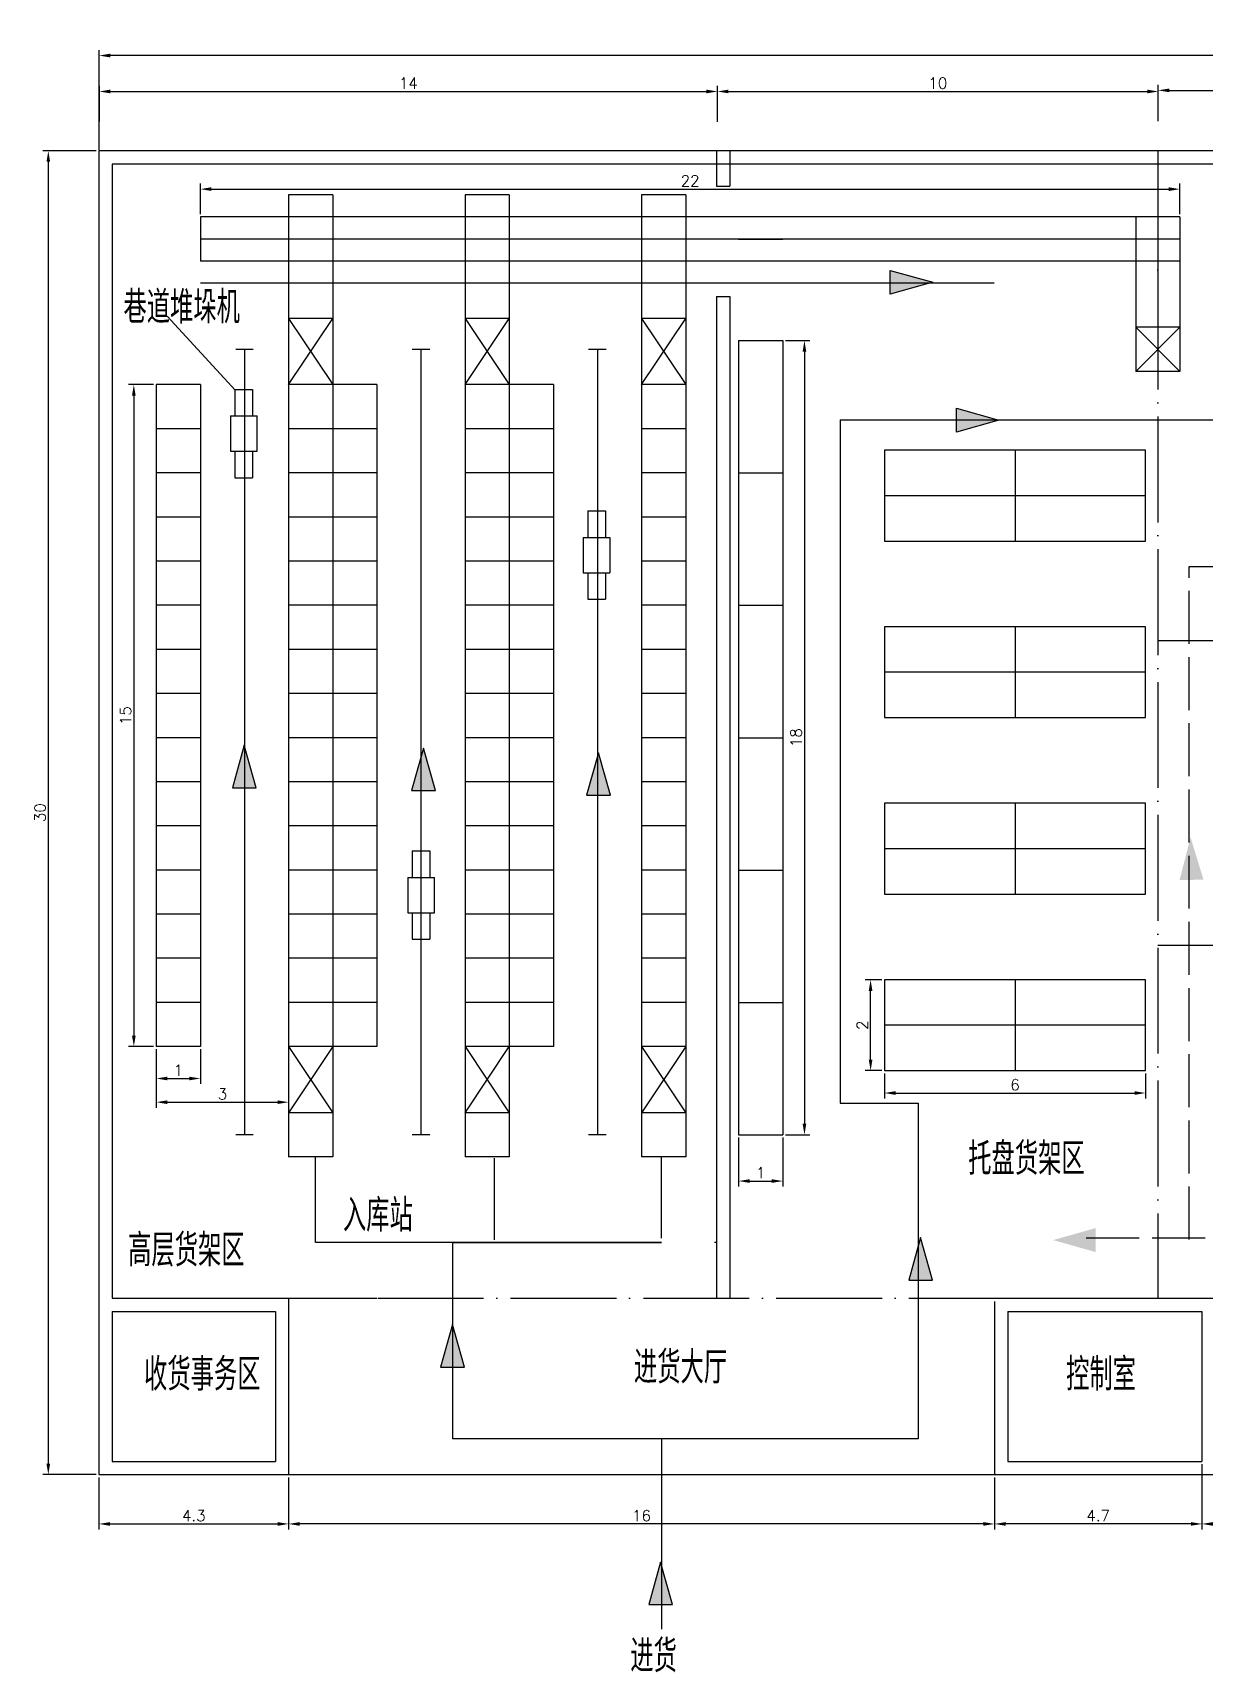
# Model space of a CAD drawing. Header units: millimetres. Extents: x 185 to 927, y 113 to 527.
# Drawn here: x 185 to 450.5, y 155.2 to 526.7 of the extents above; entities that cross this region are included whole.
import ezdxf

# ---------------------------------------------------------------- set-up
doc = ezdxf.new("R2010")
doc.units = ezdxf.units.MM
doc.linetypes.add('ACAD_ISO02W100', pattern=[15, 12, -3])
doc.linetypes.add('ACAD_ISO04W100', pattern=[30, 24, -3, 0, -3])
doc.layers.add('图层1', color=172, linetype='ACAD_ISO04W100')
doc.layers.add('图层2', color=2, linetype='Continuous')
doc.styles.get("Standard").update_dxf_attribs({"font": 'txt', "bigfont": 'gbcbig.shx'})
doc.dimstyles.new('ISO-25', dxfattribs={"dimtxt": 2.5, "dimasz": 2.5, "dimexe": 1.25, "dimexo": 0.625, "dimtad": 1, "dimtxsty": 'Standard', "dimcen": 2.5, "dimadec": 0, "dimazin": 0, "dimtfac": 1, "dimtmove": 0, "dimatfit": 3, "dimfxl": 1, "dimarcsym": 0})

# ---------------------------------------------------------------- blocks, each defined once
blk = doc.blocks.new('*D2')
at = {"layer": 'Defpoints', "color": 0}
for p in [(200, 500), (188.53, 200), (200, 200)]:
    blk.add_point(p, dxfattribs=at)
at = {"layer": '图层2', "color": 0, "lineweight": -2}
for p, q in [((199.38, 500), (187.28, 500)), ((188.53, 497.5), (188.53, 202.5)), ((199.38, 200), (187.28, 200))]:
    blk.add_line(p, q, dxfattribs=at)
at = {"layer": '图层2', "color": 0}
for points in [[(188.11, 497.5), (188.94, 497.5), (188.53, 500)], [(188.11, 202.5), (188.94, 202.5), (188.53, 200)]]:
    blk.add_solid(points, dxfattribs=at)
at = {"layer": '图层2', "color": 0, "insert": (186.65, 350), "char_height": 2.5, "attachment_point": 5, "rotation": 90}
blk.add_mtext('30', dxfattribs=at)
blk = doc.blocks.new('*D4')
at = {"layer": 'Defpoints', "color": 0}
for p in [(200.06, 521.58), (200.06, 499.58), (900.06, 499.58)]:
    blk.add_point(p, dxfattribs=at)
at = {"layer": '图层2', "color": 0, "lineweight": -2}
for p, q in [((200.06, 500.2), (200.06, 522.83)), ((897.56, 521.58), (202.56, 521.58)), ((900.06, 500.2), (900.06, 522.83))]:
    blk.add_line(p, q, dxfattribs=at)
at = {"layer": '图层2', "color": 0}
for points in [[(202.56, 522), (202.56, 521.16), (200.06, 521.58)], [(897.56, 522), (897.56, 521.16), (900.06, 521.58)]]:
    blk.add_solid(points, dxfattribs=at)
at = {"layer": '图层2', "color": 0, "insert": (538.12, 525.1), "char_height": 2.5, "attachment_point": 5}
blk.add_mtext('70', dxfattribs=at)
blk = doc.blocks.new('*D16')
at = {"layer": 'Defpoints', "color": 0}
for p in [(340.2, 513.44), (200.1, 506.02), (340.2, 506.02)]:
    blk.add_point(p, dxfattribs=at)
at = {"layer": '图层2', "color": 0, "lineweight": -2}
for p, q in [((200.1, 506.65), (200.1, 514.69)), ((202.6, 513.44), (337.7, 513.44)), ((340.2, 506.65), (340.2, 514.69))]:
    blk.add_line(p, q, dxfattribs=at)
at = {"layer": '图层2', "color": 0}
for points in [[(202.6, 513.86), (202.6, 513.02), (200.1, 513.44)], [(337.7, 513.86), (337.7, 513.02), (340.2, 513.44)]]:
    blk.add_solid(points, dxfattribs=at)
at = {"layer": '图层2', "color": 0, "insert": (270.15, 515.32), "char_height": 2.5, "attachment_point": 5}
blk.add_mtext('14', dxfattribs=at)
blk = doc.blocks.new('*D19')
at = {"layer": 'Defpoints', "color": 0}
for p in [(440.12, 513.44), (340.2, 505.94), (440.12, 506.07)]:
    blk.add_point(p, dxfattribs=at)
at = {"layer": '图层2', "color": 0, "lineweight": -2}
for p, q in [((340.2, 506.56), (340.2, 514.69)), ((342.7, 513.44), (437.62, 513.44)), ((440.12, 506.7), (440.12, 514.69))]:
    blk.add_line(p, q, dxfattribs=at)
at = {"layer": '图层2', "color": 0}
for points in [[(342.7, 513.86), (342.7, 513.02), (340.2, 513.44)], [(437.62, 513.86), (437.62, 513.02), (440.12, 513.44)]]:
    blk.add_solid(points, dxfattribs=at)
at = {"layer": '图层2', "color": 0, "insert": (390.16, 515.32), "char_height": 2.5, "attachment_point": 5}
blk.add_mtext('10', dxfattribs=at)
blk = doc.blocks.new('*D20')
at = {"layer": 'Defpoints', "color": 0}
for p in [(899.71, 513.69), (440.11, 506.76), (899.71, 506.96)]:
    blk.add_point(p, dxfattribs=at)
at = {"layer": '图层2', "color": 0, "lineweight": -2}
for p, q in [((440.11, 507.39), (440.11, 514.94)), ((442.61, 513.69), (897.21, 513.69)), ((899.71, 507.59), (899.71, 514.94))]:
    blk.add_line(p, q, dxfattribs=at)
at = {"layer": '图层2', "color": 0}
for points in [[(442.61, 514.11), (442.61, 513.27), (440.11, 513.69)], [(897.21, 514.11), (897.21, 513.27), (899.71, 513.69)]]:
    blk.add_solid(points, dxfattribs=at)
at = {"layer": '图层2', "color": 0, "insert": (669.91, 515.56), "char_height": 2.5, "attachment_point": 5}
blk.add_mtext('46', dxfattribs=at)
blk = doc.blocks.new('*D24')
at = {"layer": 'Defpoints', "color": 0}
for p in [(200, 200), (243, 200), (243, 188.82)]:
    blk.add_point(p, dxfattribs=at)
at = {"layer": '图层2', "color": 0, "lineweight": -2}
for p, q in [((200, 199.38), (200, 187.57)), ((243, 199.38), (243, 187.57)), ((202.5, 188.82), (240.5, 188.82))]:
    blk.add_line(p, q, dxfattribs=at)
at = {"layer": '图层2', "color": 0}
for points in [[(202.5, 189.24), (202.5, 188.41), (200, 188.82)], [(240.5, 189.24), (240.5, 188.41), (243, 188.82)]]:
    blk.add_solid(points, dxfattribs=at)
at = {"layer": '图层2', "color": 0, "insert": (221.5, 190.7), "char_height": 2.5, "attachment_point": 5}
blk.add_mtext('4.3', dxfattribs=at)
blk = doc.blocks.new('*D27')
at = {"layer": 'Defpoints', "color": 0}
for p in [(485.85, 210.68), (450, 203), (485.85, 188.82)]:
    blk.add_point(p, dxfattribs=at)
at = {"layer": '图层2', "color": 0, "lineweight": -2}
for p, q in [((485.85, 210.05), (485.85, 187.57)), ((450, 202.38), (450, 187.57)), ((452.5, 188.82), (483.35, 188.82))]:
    blk.add_line(p, q, dxfattribs=at)
at = {"layer": '图层2', "color": 0}
for points in [[(452.5, 189.24), (452.5, 188.41), (450, 188.82)], [(483.35, 189.24), (483.35, 188.41), (485.85, 188.82)]]:
    blk.add_solid(points, dxfattribs=at)
at = {"layer": '图层2', "color": 0, "insert": (467.93, 190.7), "char_height": 2.5, "attachment_point": 5}
blk.add_mtext('3.6', dxfattribs=at)
blk = doc.blocks.new('*D36')
at = {"layer": 'Defpoints', "color": 0}
for p in [(403, 200), (450, 200), (403, 188.82)]:
    blk.add_point(p, dxfattribs=at)
at = {"layer": '图层2', "color": 0, "lineweight": -2}
for p, q in [((403, 199.38), (403, 187.57)), ((450, 199.38), (450, 187.57)), ((447.5, 188.82), (405.5, 188.82))]:
    blk.add_line(p, q, dxfattribs=at)
at = {"layer": '图层2', "color": 0}
for points in [[(405.5, 189.24), (405.5, 188.41), (403, 188.82)], [(447.5, 189.24), (447.5, 188.41), (450, 188.82)]]:
    blk.add_solid(points, dxfattribs=at)
at = {"layer": '图层2', "color": 0, "insert": (426.5, 190.7), "char_height": 2.5, "attachment_point": 5}
blk.add_mtext('4.7', dxfattribs=at)
blk = doc.blocks.new('*D37')
at = {"layer": 'Defpoints', "color": 0}
for p in [(243, 200), (403, 200), (243, 188.82)]:
    blk.add_point(p, dxfattribs=at)
at = {"layer": '图层2', "color": 0, "lineweight": -2}
for p, q in [((243, 199.38), (243, 187.57)), ((403, 199.38), (403, 187.57)), ((400.5, 188.82), (245.5, 188.82))]:
    blk.add_line(p, q, dxfattribs=at)
at = {"layer": '图层2', "color": 0}
for points in [[(245.5, 189.24), (245.5, 188.41), (243, 188.82)], [(400.5, 189.24), (400.5, 188.41), (403, 188.82)]]:
    blk.add_solid(points, dxfattribs=at)
at = {"layer": '图层2', "color": 0, "insert": (323, 190.7), "char_height": 2.5, "attachment_point": 5}
blk.add_mtext('16', dxfattribs=at)
blk = doc.blocks.new('*D44')
at = {"layer": 'Defpoints', "color": 0}
for p in [(213, 447), (207.92, 297), (213, 297)]:
    blk.add_point(p, dxfattribs=at)
at = {"layer": '图层2', "color": 0, "lineweight": -2}
for p, q in [((212.38, 447), (206.67, 447)), ((207.92, 444.5), (207.92, 299.5)), ((212.38, 297), (206.67, 297))]:
    blk.add_line(p, q, dxfattribs=at)
at = {"layer": '图层2', "color": 0}
for points in [[(207.5, 444.5), (208.33, 444.5), (207.92, 447)], [(207.5, 299.5), (208.33, 299.5), (207.92, 297)]]:
    blk.add_solid(points, dxfattribs=at)
at = {"layer": '图层2', "color": 0, "insert": (206.04, 372), "char_height": 2.5, "attachment_point": 5, "rotation": 90}
blk.add_mtext('15', dxfattribs=at)
blk = doc.blocks.new('*D45')
at = {"layer": 'Defpoints', "color": 0}
for p in [(213, 297), (223, 297), (223, 289.77)]:
    blk.add_point(p, dxfattribs=at)
at = {"layer": '图层2', "color": 0, "lineweight": -2}
for p, q in [((213, 296.38), (213, 288.52)), ((223, 296.38), (223, 288.52)), ((215.5, 289.77), (220.5, 289.77))]:
    blk.add_line(p, q, dxfattribs=at)
at = {"layer": '图层2', "color": 0}
for points in [[(215.5, 290.18), (215.5, 289.35), (213, 289.77)], [(220.5, 290.18), (220.5, 289.35), (223, 289.77)]]:
    blk.add_solid(points, dxfattribs=at)
at = {"layer": '图层2', "color": 0, "insert": (218, 291.64), "char_height": 2.5, "attachment_point": 5}
blk.add_mtext('1', dxfattribs=at)
blk = doc.blocks.new('*D47')
at = {"layer": 'Defpoints', "color": 0}
for p in [(213, 297), (243, 297), (243, 284.4)]:
    blk.add_point(p, dxfattribs=at)
at = {"layer": '图层2', "color": 0, "lineweight": -2}
for p, q in [((213, 296.38), (213, 283.15)), ((243, 296.38), (243, 283.15)), ((215.5, 284.4), (240.5, 284.4))]:
    blk.add_line(p, q, dxfattribs=at)
at = {"layer": '图层2', "color": 0}
for points in [[(215.5, 284.81), (215.5, 283.98), (213, 284.4)], [(240.5, 284.81), (240.5, 283.98), (243, 284.4)]]:
    blk.add_solid(points, dxfattribs=at)
at = {"layer": '图层2', "color": 0, "insert": (228, 286.27), "char_height": 2.5, "attachment_point": 5}
blk.add_mtext('3', dxfattribs=at)
blk = doc.blocks.new('*D51')
at = {"layer": 'Defpoints', "color": 0}
for p in [(355, 457), (355, 277), (359.92, 277)]:
    blk.add_point(p, dxfattribs=at)
at = {"layer": '图层2', "color": 0, "lineweight": -2}
for p, q in [((355.62, 457), (361.17, 457)), ((359.92, 454.5), (359.92, 279.5)), ((355.62, 277), (361.17, 277))]:
    blk.add_line(p, q, dxfattribs=at)
at = {"layer": '图层2', "color": 0}
for points in [[(359.5, 454.5), (360.33, 454.5), (359.92, 457)], [(359.5, 279.5), (360.33, 279.5), (359.92, 277)]]:
    blk.add_solid(points, dxfattribs=at)
at = {"layer": '图层2', "color": 0, "insert": (358.04, 367), "char_height": 2.5, "attachment_point": 5, "rotation": 90}
blk.add_mtext('18', dxfattribs=at)
blk = doc.blocks.new('*D52')
at = {"layer": 'Defpoints', "color": 0}
for p in [(378.06, 291.55), (437.23, 291.55), (437.23, 286.47)]:
    blk.add_point(p, dxfattribs=at)
at = {"layer": '图层2', "color": 0, "lineweight": -2}
for p, q in [((378.06, 290.93), (378.06, 285.22)), ((437.23, 290.93), (437.23, 285.22)), ((380.56, 286.47), (434.73, 286.47))]:
    blk.add_line(p, q, dxfattribs=at)
at = {"layer": '图层2', "color": 0}
for points in [[(380.56, 286.89), (380.56, 286.06), (378.06, 286.47)], [(434.73, 286.89), (434.73, 286.06), (437.23, 286.47)]]:
    blk.add_solid(points, dxfattribs=at)
at = {"layer": '图层2', "color": 0, "insert": (407.65, 288.35), "char_height": 2.5, "attachment_point": 5}
blk.add_mtext('6', dxfattribs=at)
blk = doc.blocks.new('*D58')
at = {"layer": 'Defpoints', "color": 0}
for p in [(345, 277), (355, 277), (355, 266.52)]:
    blk.add_point(p, dxfattribs=at)
at = {"layer": '图层2', "color": 0, "lineweight": -2}
for p, q in [((345, 276.38), (345, 265.27)), ((355, 276.38), (355, 265.27)), ((347.5, 266.52), (352.5, 266.52))]:
    blk.add_line(p, q, dxfattribs=at)
at = {"layer": '图层2', "color": 0}
for points in [[(347.5, 266.94), (347.5, 266.11), (345, 266.52)], [(352.5, 266.94), (352.5, 266.11), (355, 266.52)]]:
    blk.add_solid(points, dxfattribs=at)
at = {"layer": '图层2', "color": 0, "insert": (350, 268.4), "char_height": 2.5, "attachment_point": 5}
blk.add_mtext('1', dxfattribs=at)
blk = doc.blocks.new('*D60')
at = {"layer": 'Defpoints', "color": 0}
for p in [(445, 491.31), (223, 485), (445, 485)]:
    blk.add_point(p, dxfattribs=at)
at = {"layer": '图层2', "color": 0, "lineweight": -2}
for p, q in [((223, 485.62), (223, 492.56)), ((225.5, 491.31), (442.5, 491.31)), ((445, 485.62), (445, 492.56))]:
    blk.add_line(p, q, dxfattribs=at)
at = {"layer": '图层2', "color": 0}
for points in [[(225.5, 491.73), (225.5, 490.89), (223, 491.31)], [(442.5, 491.73), (442.5, 490.89), (445, 491.31)]]:
    blk.add_solid(points, dxfattribs=at)
at = {"layer": '图层2', "color": 0, "insert": (334, 493.18), "char_height": 2.5, "attachment_point": 5}
blk.add_mtext('22', dxfattribs=at)
blk = doc.blocks.new('*D65')
at = {"layer": 'Defpoints', "color": 0}
for p in [(374.91, 312.13), (378.06, 312.13), (378.06, 291.55)]:
    blk.add_point(p, dxfattribs=at)
at = {"layer": '图层2', "color": 0, "lineweight": -2}
for p, q in [((377.44, 312.13), (373.66, 312.13)), ((374.91, 294.05), (374.91, 309.63)), ((377.44, 291.55), (373.66, 291.55))]:
    blk.add_line(p, q, dxfattribs=at)
at = {"layer": '图层2', "color": 0}
for points in [[(374.49, 309.63), (375.33, 309.63), (374.91, 312.13)], [(374.49, 294.05), (375.33, 294.05), (374.91, 291.55)]]:
    blk.add_solid(points, dxfattribs=at)
at = {"layer": '图层2', "color": 0, "insert": (373.04, 301.84), "char_height": 2.5, "attachment_point": 5, "rotation": 90}
blk.add_mtext('2', dxfattribs=at)

msp = doc.modelspace()

# ---------------------------------------------------------------- hatches: boundary and pattern name
at = {"layer": '图层2'}
h = msp.add_hatch(color=256, dxfattribs=at)
h.set_gradient(color1=(33, 241, 14), one_color=1, tint=1)
h.paths.add_polyline_path([(379.375, 472.9), (388.993, 470.2), (379.381, 467.478)])
h = msp.add_hatch(color=256, dxfattribs=at)
h.set_gradient(color1=(33, 241, 14), one_color=1, tint=1)
h.paths.add_polyline_path([(394.393, 441.664), (404.011, 438.964), (394.399, 436.242)])
h = msp.add_hatch(color=256, dxfattribs=at)
h.set_gradient(color1=(33, 241, 14), one_color=1, tint=1)
h.paths.add_polyline_path([(235.665, 355.665), (232.954, 365.28), (230.243, 355.665)])
h = msp.add_hatch(color=256, dxfattribs=at)
h.set_gradient(color1=(33, 241, 14), one_color=1, tint=1)
h.paths.add_polyline_path([(276.305, 354.994), (273.594, 364.609), (270.883, 354.994)])
h = msp.add_hatch(color=256, dxfattribs=at)
h.set_gradient(color1=(33, 241, 14), one_color=1, tint=1)
h.paths.add_polyline_path([(315.938, 353.987), (313.227, 363.602), (310.516, 353.987)])
h = msp.add_hatch(color=256, dxfattribs=at)
h.set_gradient(color1=(33, 241, 14), one_color=1, tint=1)
h.paths.add_polyline_path([(450.358, 334.837), (447.441, 344.391), (444.938, 334.72)])
h = msp.add_hatch(color=256, dxfattribs=at)
h.set_gradient(color1=(23, 6, 249), one_color=1, tint=1)
h.paths.add_polyline_path([(450.358, 334.837), (447.441, 344.391), (444.938, 334.72)])
h = msp.add_hatch(color=256, dxfattribs=at)
h.set_gradient(color1=(33, 241, 14), one_color=1, tint=1)
h.paths.add_polyline_path([(388.968, 244.094), (386.257, 253.709), (383.546, 244.094)])
h = msp.add_hatch(color=256, dxfattribs=at)
h.set_gradient(color1=(33, 241, 14), one_color=1, tint=1)
h.paths.add_polyline_path([(425.898, 250.44), (416.283, 253.151), (425.898, 255.862)])
h = msp.add_hatch(color=256, dxfattribs=at)
h.set_gradient(color1=(23, 6, 249), one_color=1, tint=1)
h.paths.add_polyline_path([(425.898, 250.44), (416.283, 253.151), (425.898, 255.862)])
h = msp.add_hatch(color=256, dxfattribs=at)
h.set_gradient(color1=(33, 241, 14), one_color=1, tint=1)
h.paths.add_polyline_path([(282.833, 224.371), (280.122, 233.986), (277.411, 224.371)])
h = msp.add_hatch(color=256, dxfattribs=at)
h.set_gradient(color1=(33, 241, 14), one_color=1, tint=1)
h.paths.add_polyline_path([(330.034, 170.534), (327.322, 180.149), (324.611, 170.534)])

# ---------------------------------------------------------------- linework, layer by layer
for p, q in [((900, 500), (200, 500)), ((200, 500), (200, 200)), ((200, 500), (200, 200)), ((340, 500), (340, 492)), ((343, 500), (343, 492)), ((897, 497), (203, 497)), ((203, 497), (203, 240)), ((340, 492), (343, 492)), ((243, 490), (243, 272)), ((253, 490), (243, 490)), ((253, 490), (253, 272)), ((283, 490), (283, 272)), ((293, 490), (283, 490)), ((293, 490), (293, 272)), ((323, 490), (323, 272)), ((333, 490), (323, 490)), ((333, 490), (333, 272)), ((445, 485), (223, 485)), ((223, 485), (223, 475)), ((435, 485), (435, 450)), ((440, 485), (440, 460)), ((440, 485), (440, 460)), ((445, 485), (445, 450)), ((445, 480), (223, 480)), ((345, 480), (355, 480)), ((445, 475), (223, 475)), ((340, 467), (340, 240)), ((340, 467), (343, 467)), ((340, 467), (340, 240)), ((343, 467), (343, 240)), ((215.458, 462.523), (230.972, 445.645)), ((253, 462), (243, 462)), ((243, 462), (253, 447)), ((243, 447), (253, 462)), ((293, 462), (283, 462)), ((283, 462), (293, 447)), ((283, 447), (293, 462)), ((333, 462), (323, 462)), ((323, 447), (333, 462)), ((323, 462), (333, 447)), ((343, 457), (343, 240)), ((345, 457), (345, 277)), ((345, 457), (355, 457)), ((345, 457), (355, 457)), ((355, 457), (355, 277)), ((445, 460), (435, 460)), ((435, 460), (445, 450)), ((445, 460), (435, 450)), ((235, 455), (231, 455)), ((233, 455), (233, 277)), ((275, 455), (271, 455)), ((273, 455), (273, 277)), ((315, 455), (311, 455)), ((313, 455), (313, 277)), ((445, 450), (435, 450)), ((213, 447), (213, 297)), ((223, 447), (213, 447)), ((223, 447), (223, 297)), ((230.811, 445.917), (230.811, 439.917)), ((230.811, 445.917), (234.811, 445.917)), ((234.811, 445.917), (234.811, 439.917)), ((263, 447), (243, 447)), ((263, 447), (263, 297)), ((303, 447), (283, 447)), ((303, 447), (303, 297)), ((333, 447), (323, 447)), ((229.811, 439.917), (229.811, 431.917)), ((229.812, 439.917), (235.852, 439.917)), ((235.811, 439.917), (235.811, 431.917)), ((223, 437), (213, 437)), ((263, 437), (243, 437)), ((303, 437), (283, 437)), ((333, 437), (323, 437)), ((229.812, 431.917), (235.852, 431.917)), ((230.811, 431.917), (230.811, 425.917)), ((234.811, 431.917), (234.811, 425.917)), ((437.232, 432.132), (378.061, 432.132)), ((378.061, 432.132), (378.061, 411.551)), ((407.646, 432.132), (407.646, 411.551)), ((437.232, 411.551), (437.232, 432.132)), ((223, 427), (213, 427)), ((230.811, 425.917), (234.811, 425.917)), ((263, 427), (243, 427)), ((303, 427), (283, 427)), ((333, 427), (323, 427)), ((345, 427), (355, 427)), ((437.232, 421.841), (378.061, 421.841)), ((223, 417), (213, 417)), ((263, 417), (243, 417)), ((303, 417), (283, 417)), ((310.797, 418.375), (310.797, 412.375)), ((310.797, 418.375), (314.797, 418.375)), ((314.797, 418.375), (314.797, 412.375)), ((333, 417), (323, 417)), ((309.797, 412.375), (309.797, 404.375)), ((309.798, 412.375), (315.839, 412.375)), ((315.797, 412.375), (315.797, 404.375)), ((378.061, 411.551), (437.232, 411.551)), ((223, 407), (213, 407)), ((263, 407), (243, 407)), ((303, 407), (283, 407)), ((333, 407), (323, 407)), ((309.798, 404.375), (315.839, 404.375)), ((310.797, 404.375), (310.797, 398.375)), ((314.797, 404.375), (314.797, 398.375)), ((310.797, 398.375), (314.797, 398.375)), ((223, 397), (213, 397)), ((263, 397), (243, 397)), ((303, 397), (283, 397)), ((333, 397), (323, 397)), ((345, 397), (355, 397)), ((437.232, 392.132), (378.061, 392.132)), ((378.061, 392.132), (378.061, 371.551)), ((407.646, 392.132), (407.646, 371.551)), ((437.232, 371.551), (437.232, 392.132)), ((223, 387), (213, 387)), ((263, 387), (243, 387)), ((303, 387), (283, 387)), ((333, 387), (323, 387)), ((440, 388.999), (897, 388.999)), ((437.232, 381.841), (378.061, 381.841)), ((223, 377), (213, 377)), ((263, 377), (243, 377)), ((303, 377), (283, 377)), ((333, 377), (323, 377)), ((378.061, 371.551), (437.232, 371.551)), ((223, 367), (213, 367)), ((263, 367), (243, 367)), ((303, 367), (283, 367)), ((333, 367), (323, 367)), ((345, 367), (355, 367)), ((223, 357), (213, 357)), ((263, 357), (243, 357)), ((303, 357), (283, 357)), ((333, 357), (323, 357)), ((437.232, 352.132), (378.061, 352.132)), ((378.061, 352.132), (378.061, 331.551)), ((407.646, 352.132), (407.646, 331.551)), ((437.232, 331.551), (437.232, 352.132)), ((223, 347), (213, 347)), ((263, 347), (243, 347)), ((303, 347), (283, 347)), ((333, 347), (323, 347)), ((437.232, 341.841), (378.061, 341.841)), ((271, 341.328), (275, 341.328)), ((271, 341.328), (271, 335.328)), ((275, 341.328), (275, 335.328)), ((223, 337), (213, 337)), ((263, 337), (243, 337)), ((270, 335.328), (270, 327.328)), ((270.001, 335.328), (276.042, 335.328)), ((276, 335.328), (276, 327.328)), ((303, 337), (283, 337)), ((333, 337), (323, 337)), ((345, 337), (355, 337)), ((378.061, 331.551), (437.232, 331.551)), ((223, 327), (213, 327)), ((263, 327), (243, 327)), ((270.001, 327.328), (276.042, 327.328)), ((271, 327.328), (271, 321.328)), ((275, 327.328), (275, 321.328)), ((303, 327), (283, 327)), ((333, 327), (323, 327)), ((271, 321.328), (275, 321.328)), ((223, 317), (213, 317)), ((263, 317), (243, 317)), ((303, 317), (283, 317)), ((333, 317), (323, 317)), ((437.232, 312.132), (378.061, 312.132)), ((378.061, 312.132), (378.061, 291.551)), ((407.646, 312.132), (407.646, 291.551)), ((437.232, 291.551), (437.232, 312.132)), ((223, 307), (213, 307)), ((263, 307), (243, 307)), ((303, 307), (283, 307)), ((333, 307), (323, 307)), ((345, 307), (355, 307)), ((437.232, 301.841), (378.061, 301.841)), ((223, 297), (213, 297)), ((263, 297), (243, 297)), ((243, 297), (253, 282)), ((253, 297), (243, 282)), ((303, 297), (283, 297)), ((283, 282), (293, 297)), ((283, 297), (293, 282)), ((333, 297), (323, 297)), ((333, 297), (323, 282)), ((323, 297), (333, 282)), ((378.061, 291.551), (437.232, 291.551)), ((253, 282), (243, 282)), ((293, 282), (283, 282)), ((333, 282), (323, 282)), ((235, 277), (231, 277)), ((275, 277), (271, 277)), ((315, 277), (311, 277)), ((345, 277), (355, 277)), ((253, 272), (243, 272)), ((293, 272), (283, 272)), ((333, 272), (323, 272)), ((280.214, 252.588), (327.5, 252.588)), ((339.946, 252.588), (339.554, 252.588)), ((203, 240), (263, 240)), ((243, 240), (243, 200)), ((403, 240), (403, 239.952)), ((403, 240), (486, 240)), ((403, 239.252), (403, 200)), ((203, 237), (240, 237)), ((203, 237), (203, 203)), ((240, 237), (240, 203)), ((406, 237), (406, 203)), ((406, 237), (450, 237)), ((450, 237), (450, 203)), ((203, 203), (240, 203)), ((406, 203), (450, 203)), ((200, 200), (900, 200))]:
    msp.add_line(p, q)
at = {"linetype": 'ACAD_ISO04W100'}
for p, q in [((440, 500), (440, 240)), ((440, 320), (850, 320)), ((203, 240), (403.368, 240))]:
    msp.add_line(p, q, dxfattribs=at)
at = {"color": 3}
for p, q in [((402.887, 470), (223, 470)), ((368, 438.999), (456.36, 438.999)), ((368, 438.999), (368, 284.19)), ((368, 284.19), (385.699, 284.19)), ((385.699, 284.19), (385.699, 208.132)), ((249.117, 252.588), (249.117, 271.962)), ((327.5, 252.588), (249.117, 252.588)), ((280.214, 208.132), (280.214, 252.588)), ((385.699, 208.132), (280.214, 208.132)), ((327.499, 208.174), (327.499, 164.997))]:
    msp.add_line(p, q, dxfattribs=at)
at = {"layer": 'Defpoints', "color": 3}
for p, q in [((289.697, 253.193), (289.697, 271.706)), ((327.5, 253.571), (327.5, 272.084))]:
    msp.add_line(p, q, dxfattribs=at)
at = {"layer": '图层1', "linetype": 'ACAD_ISO02W100'}
for p, q in [((447.085, 253.258), (447.085, 405.789)), ((447.085, 405.789), (742.25, 405.789)), ((423.769, 253.634), (830.09, 253.634))]:
    msp.add_line(p, q, dxfattribs=at)
at = {"layer": '图层2'}
for points in [[(379.375, 472.9), (388.993, 470.2), (379.381, 467.478)], [(394.393, 441.664), (404.011, 438.964), (394.399, 436.242)], [(235.665, 355.665), (232.954, 365.28), (230.243, 355.665)], [(276.305, 354.994), (273.594, 364.609), (270.883, 354.994)], [(315.938, 353.987), (313.227, 363.602), (310.516, 353.987)], [(388.968, 244.094), (386.257, 253.709), (383.546, 244.094)], [(282.833, 224.371), (280.122, 233.986), (277.411, 224.371)], [(330.034, 170.534), (327.322, 180.149), (324.611, 170.534)]]:
    msp.add_lwpolyline(points, close=True, dxfattribs=at)

# ---------------------------------------------------------------- texts
at = {"char_height": 7.3352, "width": 38.46154, "attachment_point": 1}
for s, insert in [('巷道堆垛机', (205.564, 468.204)), ('托盘货架区', (397.038, 275.247)), ('入库站', (255.308, 262.419)), ('高层货架区', (206.615, 254.51)), ('收货事务区', (210.235, 226.377)), ('进货大厅', (321.268, 227.963)), ('控制室', (419.238, 226.377)), ('进货', (320.443, 162.558))]:
    msp.add_mtext(s, dxfattribs=dict(at, insert=insert))

# ---------------------------------------------------------------- dimensions: what is measured, and where the dimension line sits
at = {"layer": '图层2'}
dim = msp.add_linear_dim(base=(200.063, 521.579), p1=(900.063, 499.577), p2=(200.063, 499.577), text='70', dimstyle='ISO-25', override={"dimtmove": 1}, dxfattribs=at)
dim.commit()
dim.dimension.update_dxf_attribs({"geometry": '*D4', "text_midpoint": (538.116, 523.224), "dimtype": 160})
for base, p1, p2, text, picture, middle in [((340.197, 513.441), (200.102, 506.024), (340.197, 506.024), '14', '*D16', (270.149, 515.316)), ((440.118, 513.441), (340.197, 505.936), (440.118, 506.073), '10', '*D19', (390.158, 515.316)), ((899.709, 513.689), (440.109, 506.763), (899.709, 506.961), '46', '*D20', (669.909, 515.564)), ((445, 491.309), (223, 485), (445, 485), '22', '*D60', (334, 493.184)), ((223, 289.766), (213, 297), (223, 297), '1', '*D45', (218, 291.641)), ((243, 284.396), (213, 297), (243, 297), '3', '*D47', (228, 286.271)), ((437.232, 286.472), (378.061, 291.551), (437.232, 291.551), '6', '*D52', (407.646, 288.347)), ((355, 266.525), (345, 277), (355, 277), '1', '*D58', (350, 268.4)), ((243, 188.824), (200, 200), (243, 200), '4.3', '*D24', (221.5, 190.699)), ((243, 188.824), (403, 200), (243, 200), '16', '*D37', (323, 190.699)), ((403, 188.823), (450, 200), (403, 200), '4.7', '*D36', (426.5, 190.698))]:
    dim = msp.add_linear_dim(base=base, p1=p1, p2=p2, text=text, dimstyle='ISO-25', dxfattribs=at)
    dim.commit()
    dim.dimension.update_dxf_attribs({"geometry": picture, "text_midpoint": middle})
for base, p1, p2, text, picture, middle in [((188.526, 200), (200, 500), (200, 200), '30', '*D2', (186.651, 350)), ((359.915, 277), (355, 457), (355, 277), '18', '*D51', (358.04, 367)), ((207.915, 297), (213, 447), (213, 297), '15', '*D44', (206.04, 372)), ((374.91, 312.132), (378.061, 291.551), (378.061, 312.132), '2', '*D65', (373.035, 301.841))]:
    dim = msp.add_linear_dim(base=base, p1=p1, p2=p2, angle=90, text=text, dimstyle='ISO-25', dxfattribs=at)
    dim.commit()
    dim.dimension.update_dxf_attribs({"geometry": picture, "text_midpoint": middle})
dim = msp.add_linear_dim(base=(485.851, 188.824), p1=(450, 203), p2=(485.851, 210.676), text='3.6', dimstyle='ISO-25', override={"dimtmove": 1}, dxfattribs=at)
dim.commit()
dim.dimension.update_dxf_attribs({"geometry": '*D27', "text_midpoint": (467.925, 190.699)})

doc.saveas('drawing.dxf')
